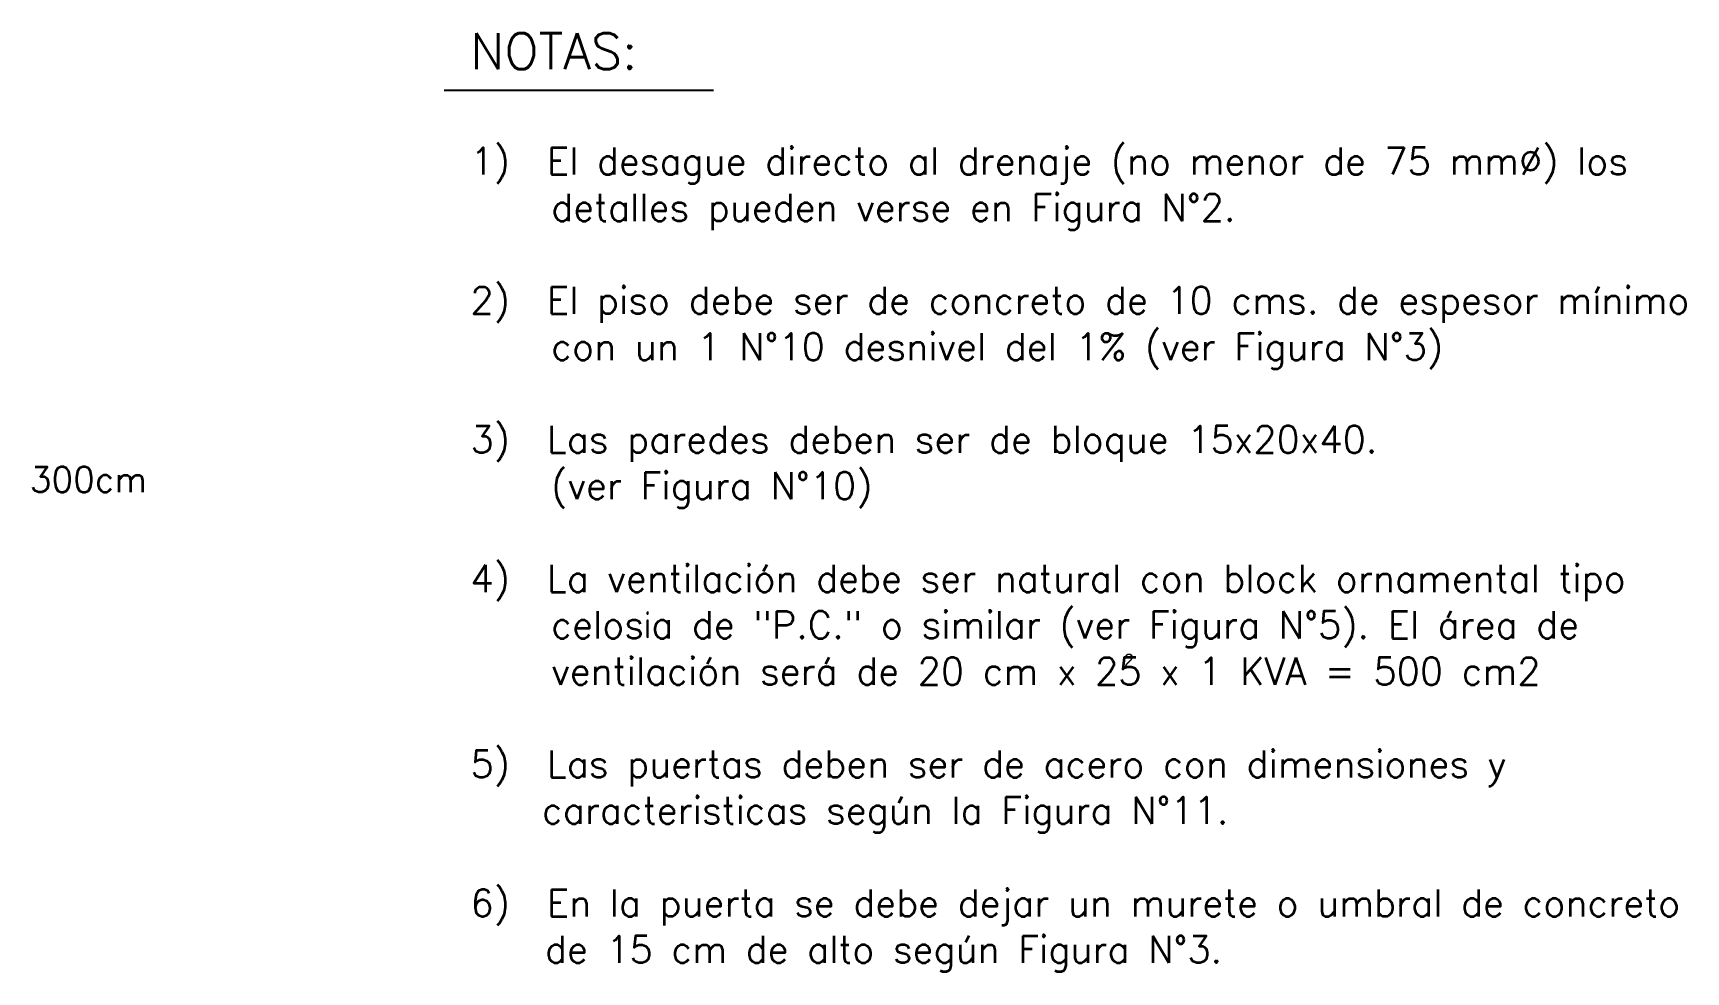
# Model space of a CAD drawing. Extents: x 268 to 383, y 668 to 793.
# Drawn here: x 330.61 to 348.93, y 673.89 to 684.3 of the extents above; entities that cross this region are included whole.
import ezdxf

# ---------------------------------------------------------------- set-up
doc = ezdxf.new("R2010")
doc.units = 0
doc.header["$LTSCALE"] = 0.5
doc.header["$MEASUREMENT"] = 0
for name, color, linetype in [('P04', 7, 'CONTINUOUS'), ('P06', 7, 'CONTINUOUS'), ('UNIFILAR', 1, 'CONTINUOUS')]:
    doc.layers.add(name, color=color, linetype=linetype)
doc.styles.add('STYLE2', font='romans.shx')

msp = doc.modelspace()

# ---------------------------------------------------------------- linework, layer by layer
at = {"layer": 'P06', "color": 3}
msp.add_line((335.163, 683.666), (338.15, 683.666), dxfattribs=at)

# ---------------------------------------------------------------- texts
at = {"layer": 'P04', "style": 'STYLE2'}
for s, p in [('1)  El desague directo al drenaje (no menor de 75 mm%%C) los', (335.456, 682.729)), ('    detalles pueden verse en Figura N%%D2.', (335.456, 682.215)), ('2)  El piso debe ser de concreto de 10 cms. de espesor mínimo', (335.456, 681.186)), ('    con un 1 N%%D10 desnivel del 1% (ver Figura N%%D3)', (335.456, 680.672)), ('3)  Las paredes deben ser de bloque 15x20x40.', (335.456, 679.643)), ('    (ver Figura N%%D10)', (335.456, 679.129)), ('4)  La ventilación debe ser natural con block ornamental tipo', (335.456, 678.1)), ('    celos¡a de "P.C." o similar (ver Figura N%%D5). El área de', (335.456, 677.586)), ('    ventilación será de 20 cm x 25 x 1 KVA = 500 cm2', (335.456, 677.072)), ('5)  Las puertas deben ser de acero con dimensiones y ', (335.456, 676.043)), ('    caracteristicas según la Figura N%%D11.', (335.353, 675.529)), ('6)  En la puerta se debe dejar un murete o umbral de concreto ', (335.456, 674.5)), ('    de 15 cm de alto según Figura N%%d3.', (335.387, 673.986))]:
    msp.add_text(s, height=0.3, dxfattribs=at).set_placement(p)
at = {"layer": 'P04'}
msp.add_text('2', height=0.15, dxfattribs=at).set_placement((342.699, 677.265))
at = {"layer": 'P06', "color": 3, "style": 'STYLE2'}
msp.add_text('NOTAS:', height=0.4, dxfattribs=at).set_placement((335.456, 683.9))
at = {"layer": 'UNIFILAR', "color": 7, "style": 'STYLE2'}
msp.add_text('300cm', height=0.2804, dxfattribs=at).set_placement((330.571, 679.208))

doc.saveas('drawing.dxf')
